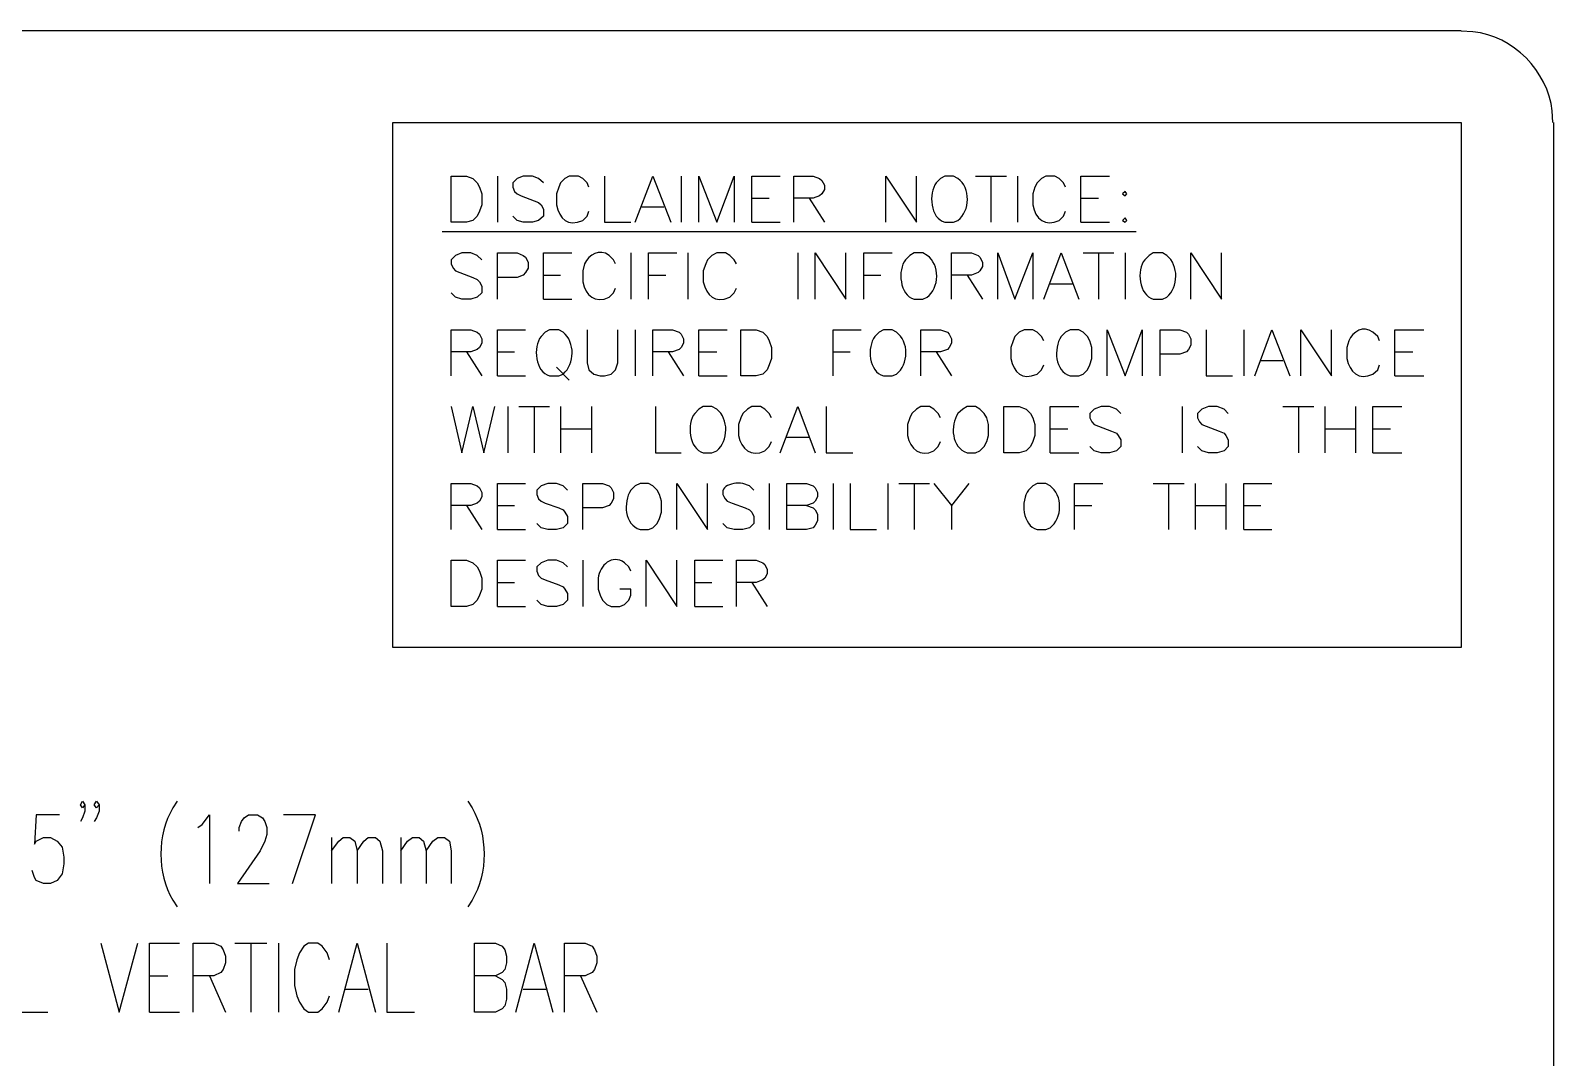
# Model space of a CAD drawing. Header units: millimetres. Extents: x 14 to 201, y 16 to 268.
# Drawn here: x 148.9 to 201.3, y 232.3 to 267.7 of the extents above; entities that cross this region are included whole.
import ezdxf

# ---------------------------------------------------------------- set-up
doc = ezdxf.new("R2010")
doc.units = ezdxf.units.MM
doc.layers.get('0').update_dxf_attribs({"linetype": 'CONTINUOUS'})

msp = doc.modelspace()

# ---------------------------------------------------------------- linework, layer by layer
at = {"color": 0}
for p, q in [((17.0174, 267.716), (198.121, 267.716)), ((198.521, 267.674), (198.121, 267.695)), ((201.273, 264.541), (201.253, 264.943)), ((161.332, 264.541), (198.121, 264.541)), ((161.332, 246.465), (161.332, 264.541)), ((198.121, 264.541), (198.121, 246.465)), ((201.296, 264.541), (201.296, 55.4136)), ((163.343, 261.112), (163.343, 262.699)), ((163.343, 262.699), (163.872, 262.699)), ((163.872, 262.699), (164.084, 262.616)), ((164.084, 262.616), (164.232, 262.467)), ((164.232, 262.467), (164.317, 262.319)), ((164.317, 262.319), (164.401, 262.086)), ((164.931, 262.699), (164.931, 261.112)), ((165.608, 262.616), (165.46, 262.467)), ((165.46, 262.467), (165.46, 262.319)), ((165.46, 262.319), (165.523, 262.17)), ((165.819, 262.699), (165.608, 262.616)), ((166.138, 262.699), (165.819, 262.699)), ((166.348, 262.616), (166.138, 262.699)), ((166.518, 262.467), (166.348, 262.616)), ((167.047, 262.319), (166.963, 262.086)), ((167.11, 262.467), (167.047, 262.319)), ((167.259, 262.616), (167.11, 262.467)), ((167.407, 262.699), (167.259, 262.616)), ((167.725, 262.699), (167.407, 262.699)), ((167.872, 262.616), (167.725, 262.699)), ((168.021, 262.467), (167.872, 262.616)), ((168.085, 262.319), (168.021, 262.467)), ((168.614, 262.699), (168.614, 261.112)), ((169.672, 261.112), (170.285, 262.699)), ((170.285, 262.699), (170.9, 261.112)), ((171.26, 262.699), (171.26, 261.112)), ((171.873, 261.112), (171.873, 262.699)), ((171.873, 262.699), (172.488, 261.112)), ((172.488, 261.112), (173.08, 262.699)), ((173.08, 262.699), (173.08, 261.112)), ((173.693, 261.112), (173.693, 262.699)), ((173.693, 262.699), (174.668, 262.699)), ((175.133, 261.112), (175.133, 262.699)), ((175.133, 262.699), (175.81, 262.699)), ((175.81, 262.699), (176.022, 262.616)), ((176.022, 262.616), (176.106, 262.551)), ((176.106, 262.551), (176.192, 262.383)), ((176.192, 262.234), (176.106, 262.086)), ((176.192, 262.383), (176.192, 262.234)), ((178.308, 261.112), (178.308, 262.699)), ((178.308, 262.699), (179.367, 261.112)), ((179.367, 261.112), (179.367, 262.699)), ((180.192, 262.616), (180.043, 262.467)), ((180.34, 262.699), (180.192, 262.616)), ((180.636, 262.699), (180.34, 262.699)), ((180.785, 262.616), (180.636, 262.699)), ((181.398, 262.699), (182.456, 262.699)), ((181.927, 262.699), (181.927, 261.112)), ((182.838, 262.699), (182.838, 261.112)), ((183.431, 262.319), (183.367, 262.086)), ((183.515, 262.467), (183.431, 262.319)), ((183.664, 262.616), (183.515, 262.467)), ((183.811, 262.699), (183.664, 262.616)), ((184.129, 262.699), (183.811, 262.699)), ((184.277, 262.616), (184.129, 262.699)), ((184.426, 262.467), (184.277, 262.616)), ((184.489, 262.319), (184.426, 262.467)), ((185.018, 261.112), (185.018, 262.699)), ((185.018, 262.699), (186.013, 262.699)), ((164.401, 261.705), (164.317, 261.492)), ((164.401, 262.086), (164.401, 261.705)), ((165.523, 262.17), (165.608, 262.086)), ((165.608, 262.086), (165.756, 262.021)), ((165.756, 262.021), (166.201, 261.854)), ((166.201, 261.854), (166.348, 261.79)), ((166.348, 261.79), (166.434, 261.705)), ((166.434, 261.705), (166.518, 261.557)), ((166.963, 262.086), (166.963, 261.705)), ((173.693, 261.938), (174.286, 261.938)), ((175.81, 261.938), (175.133, 261.938)), ((175.663, 261.938), (176.192, 261.112)), ((176.022, 262.021), (175.81, 261.938)), ((176.106, 262.086), (176.022, 262.021)), ((183.367, 262.086), (183.367, 261.705)), ((185.018, 261.938), (185.631, 261.938)), ((186.542, 262.17), (186.457, 262.086)), ((186.457, 262.086), (186.542, 262.021)), ((186.606, 262.086), (186.542, 262.17)), ((186.542, 262.021), (186.606, 262.086)), ((164.084, 261.176), (163.872, 261.112)), ((164.232, 261.324), (164.084, 261.176)), ((164.317, 261.492), (164.232, 261.324)), ((165.608, 261.176), (165.46, 261.324)), ((165.819, 261.112), (165.608, 261.176)), ((166.348, 261.176), (166.138, 261.112)), ((166.518, 261.324), (166.348, 261.176)), ((166.518, 261.557), (166.518, 261.324)), ((167.872, 261.176), (168.021, 261.324)), ((168.021, 261.324), (168.085, 261.492)), ((169.905, 261.641), (170.667, 261.641)), ((180.636, 261.112), (180.785, 261.176)), ((184.277, 261.176), (184.426, 261.324)), ((184.426, 261.324), (184.489, 261.492)), ((186.542, 261.261), (186.457, 261.176)), ((186.457, 261.176), (186.542, 261.112)), ((186.606, 261.176), (186.542, 261.261)), ((186.542, 261.112), (186.606, 261.176)), ((163.026, 260.795), (186.922, 260.795)), ((163.872, 261.112), (163.343, 261.112)), ((166.138, 261.112), (165.819, 261.112)), ((168.614, 261.112), (169.523, 261.112)), ((173.693, 261.112), (174.668, 261.112)), ((180.34, 261.112), (180.636, 261.112)), ((185.018, 261.112), (186.013, 261.112)), ((163.492, 259.97), (163.343, 259.821)), ((163.343, 259.821), (163.343, 259.673)), ((163.343, 259.673), (163.406, 259.524)), ((163.703, 260.054), (163.492, 259.97)), ((164.021, 260.054), (163.703, 260.054)), ((164.232, 259.97), (164.021, 260.054)), ((164.401, 259.821), (164.232, 259.97)), ((164.931, 258.466), (164.931, 260.054)), ((164.931, 260.054), (165.608, 260.054)), ((165.608, 260.054), (165.819, 259.97)), ((165.819, 259.97), (165.905, 259.905)), ((165.905, 259.905), (165.989, 259.737)), ((165.989, 259.737), (165.989, 259.524)), ((166.518, 258.466), (166.518, 260.054)), ((166.518, 260.054), (167.492, 260.054)), ((167.936, 259.673), (167.872, 259.441)), ((168.931, 259.821), (168.783, 259.97)), ((168.994, 259.673), (168.931, 259.821)), ((169.523, 260.054), (169.523, 258.466)), ((170.138, 258.466), (170.138, 260.054)), ((170.138, 260.054), (171.111, 260.054)), ((171.493, 260.054), (171.493, 258.466)), ((172.106, 259.673), (172.022, 259.441)), ((172.169, 259.821), (172.106, 259.673)), ((172.318, 259.97), (172.169, 259.821)), ((172.488, 260.054), (172.318, 259.97)), ((172.784, 260.054), (172.488, 260.054)), ((172.931, 259.97), (172.784, 260.054)), ((173.08, 259.821), (172.931, 259.97)), ((173.164, 259.673), (173.08, 259.821)), ((175.281, 260.054), (175.281, 258.466)), ((175.873, 258.466), (175.873, 260.054)), ((175.873, 260.054), (176.932, 258.466)), ((176.932, 258.466), (176.932, 260.054)), ((177.546, 258.466), (177.546, 260.054)), ((177.546, 260.054), (178.519, 260.054)), ((179.134, 259.97), (178.985, 259.821)), ((179.281, 260.054), (179.134, 259.97)), ((179.578, 260.054), (179.281, 260.054)), ((179.727, 259.97), (179.578, 260.054)), ((180.572, 258.466), (180.572, 260.054)), ((180.572, 260.054), (181.251, 260.054)), ((181.251, 260.054), (181.483, 259.97)), ((181.483, 259.97), (181.547, 259.905)), ((181.547, 259.905), (181.631, 259.737)), ((181.631, 259.588), (181.547, 259.441)), ((181.631, 259.737), (181.631, 259.588)), ((182.16, 258.466), (182.16, 260.054)), ((182.16, 260.054), (182.753, 258.466)), ((182.753, 258.466), (183.367, 260.054)), ((183.367, 260.054), (183.367, 258.466)), ((183.747, 258.466), (184.34, 260.054)), ((184.34, 260.054), (184.955, 258.466)), ((185.102, 260.054), (186.16, 260.054)), ((185.631, 260.054), (185.631, 258.466)), ((186.542, 260.054), (186.542, 258.466)), ((187.368, 259.97), (187.219, 259.821)), ((187.515, 260.054), (187.368, 259.97)), ((187.833, 260.054), (187.515, 260.054)), ((187.981, 259.97), (187.833, 260.054)), ((188.806, 258.466), (188.806, 260.054)), ((188.806, 260.054), (189.865, 258.466)), ((189.865, 258.466), (189.865, 260.054)), ((163.406, 259.524), (163.492, 259.441)), ((163.492, 259.441), (163.639, 259.376)), ((163.639, 259.376), (164.084, 259.208)), ((164.084, 259.208), (164.232, 259.144)), ((164.232, 259.144), (164.317, 259.059)), ((164.317, 259.059), (164.401, 258.911)), ((165.608, 259.208), (164.931, 259.208)), ((165.819, 259.292), (165.608, 259.208)), ((165.905, 259.376), (165.819, 259.292)), ((165.989, 259.524), (165.905, 259.376)), ((166.518, 259.292), (167.11, 259.292)), ((167.872, 259.441), (167.872, 259.059)), ((170.138, 259.292), (170.731, 259.292)), ((172.022, 259.441), (172.022, 259.059)), ((177.546, 259.292), (178.139, 259.292)), ((181.251, 259.292), (180.572, 259.292)), ((181.102, 259.292), (181.631, 258.466)), ((181.483, 259.376), (181.251, 259.292)), ((181.547, 259.441), (181.483, 259.376)), ((163.492, 258.53), (163.343, 258.679)), ((164.401, 258.679), (164.232, 258.53)), ((164.401, 258.911), (164.401, 258.679)), ((168.783, 258.53), (168.931, 258.679)), ((168.931, 258.679), (168.994, 258.846)), ((172.931, 258.53), (173.08, 258.679)), ((173.08, 258.679), (173.164, 258.846)), ((183.96, 258.995), (184.722, 258.995)), ((163.703, 258.466), (163.492, 258.53)), ((164.021, 258.466), (163.703, 258.466)), ((164.232, 258.53), (164.021, 258.466)), ((166.518, 258.466), (167.492, 258.466)), ((179.281, 258.466), (179.578, 258.466)), ((179.578, 258.466), (179.727, 258.53)), ((187.515, 258.466), (187.833, 258.466)), ((187.833, 258.466), (187.981, 258.53)), ((163.343, 255.82), (163.343, 257.408)), ((163.343, 257.408), (164.021, 257.408)), ((164.021, 257.408), (164.232, 257.324)), ((164.232, 257.324), (164.317, 257.259)), ((164.317, 257.259), (164.401, 257.091)), ((164.401, 257.091), (164.401, 256.942)), ((164.931, 255.82), (164.931, 257.408)), ((164.931, 257.408), (165.905, 257.408)), ((166.581, 257.324), (166.434, 257.175)), ((166.73, 257.408), (166.581, 257.324)), ((167.047, 257.408), (166.73, 257.408)), ((167.196, 257.324), (167.047, 257.408)), ((168.021, 257.408), (168.021, 256.266)), ((169.08, 256.266), (169.08, 257.408)), ((169.672, 257.408), (169.672, 255.82)), ((170.285, 255.82), (170.285, 257.408)), ((170.285, 257.408), (170.964, 257.408)), ((170.964, 257.408), (171.196, 257.324)), ((171.196, 257.324), (171.26, 257.259)), ((171.26, 257.259), (171.344, 257.091)), ((171.344, 257.091), (171.344, 256.942)), ((171.873, 255.82), (171.873, 257.408)), ((171.873, 257.408), (172.847, 257.408)), ((173.313, 255.82), (173.313, 257.408)), ((173.313, 257.408), (173.842, 257.408)), ((173.842, 257.408), (174.075, 257.324)), ((174.075, 257.324), (174.222, 257.175)), ((174.222, 257.175), (174.286, 257.028)), ((174.286, 257.028), (174.371, 256.795)), ((176.488, 255.82), (176.488, 257.408)), ((176.488, 257.408), (177.461, 257.408)), ((178.076, 257.324), (177.927, 257.175)), ((178.223, 257.408), (178.076, 257.324)), ((178.519, 257.408), (178.223, 257.408)), ((178.668, 257.324), (178.519, 257.408)), ((179.514, 255.82), (179.514, 257.408)), ((179.514, 257.408), (180.192, 257.408)), ((180.192, 257.408), (180.425, 257.324)), ((180.425, 257.324), (180.489, 257.259)), ((180.489, 257.259), (180.572, 257.091)), ((180.572, 257.091), (180.572, 256.942)), ((182.689, 257.028), (182.605, 256.795)), ((182.753, 257.175), (182.689, 257.028)), ((182.902, 257.324), (182.753, 257.175)), ((183.071, 257.408), (182.902, 257.324)), ((183.367, 257.408), (183.071, 257.408)), ((183.515, 257.324), (183.367, 257.408)), ((183.664, 257.175), (183.515, 257.324)), ((183.747, 257.028), (183.664, 257.175)), ((184.489, 257.324), (184.34, 257.175)), ((184.658, 257.408), (184.489, 257.324)), ((184.955, 257.408), (184.658, 257.408)), ((185.102, 257.324), (184.955, 257.408)), ((185.251, 257.175), (185.102, 257.324)), ((185.335, 257.028), (185.251, 257.175)), ((185.398, 256.795), (185.335, 257.028)), ((185.928, 255.82), (185.928, 257.408)), ((185.928, 257.408), (186.542, 255.82)), ((186.542, 255.82), (187.135, 257.408)), ((187.135, 257.408), (187.135, 255.82)), ((187.748, 255.82), (187.748, 257.408)), ((187.748, 257.408), (188.426, 257.408)), ((188.426, 257.408), (188.659, 257.324)), ((188.659, 257.324), (188.722, 257.259)), ((188.722, 257.259), (188.806, 257.091)), ((188.806, 257.091), (188.806, 256.879)), ((189.335, 257.408), (189.335, 255.82)), ((190.627, 257.408), (190.627, 255.82)), ((191.008, 255.82), (191.601, 257.408)), ((191.601, 257.408), (192.214, 255.82)), ((192.596, 255.82), (192.596, 257.408)), ((192.596, 257.408), (193.654, 255.82)), ((193.654, 255.82), (193.654, 257.408)), ((194.247, 257.026), (194.183, 256.795)), ((195.242, 257.175), (195.072, 257.324)), ((195.305, 257.026), (195.242, 257.175)), ((195.834, 255.82), (195.834, 257.408)), ((195.834, 257.408), (196.829, 257.408)), ((164.021, 256.646), (163.343, 256.646)), ((163.872, 256.646), (164.401, 255.82)), ((164.232, 256.73), (164.021, 256.646)), ((164.317, 256.795), (164.232, 256.73)), ((164.401, 256.942), (164.317, 256.795)), ((164.931, 256.646), (165.523, 256.646)), ((170.964, 256.646), (170.285, 256.646)), ((170.815, 256.646), (171.344, 255.82)), ((171.196, 256.73), (170.964, 256.646)), ((171.26, 256.795), (171.196, 256.73)), ((171.344, 256.942), (171.26, 256.795)), ((171.873, 256.646), (172.488, 256.646)), ((174.371, 256.795), (174.371, 256.413)), ((176.488, 256.646), (177.081, 256.646)), ((180.192, 256.646), (179.514, 256.646)), ((180.043, 256.646), (180.572, 255.82)), ((180.425, 256.73), (180.192, 256.646)), ((180.489, 256.795), (180.425, 256.73)), ((180.572, 256.942), (180.489, 256.795)), ((182.605, 256.795), (182.605, 256.413)), ((185.398, 256.413), (185.398, 256.795)), ((188.426, 256.562), (187.748, 256.562)), ((188.659, 256.646), (188.426, 256.562)), ((188.722, 256.73), (188.659, 256.646)), ((188.806, 256.879), (188.722, 256.73)), ((194.183, 256.795), (194.183, 256.413)), ((195.834, 256.646), (196.447, 256.646)), ((166.963, 256.117), (167.407, 255.671)), ((168.021, 256.266), (168.085, 256.033)), ((168.085, 256.033), (168.254, 255.884)), ((168.847, 255.884), (168.994, 256.033)), ((168.994, 256.033), (169.08, 256.266)), ((174.222, 256.033), (174.075, 255.884)), ((174.286, 256.201), (174.222, 256.033)), ((174.371, 256.413), (174.286, 256.201)), ((183.515, 255.884), (183.664, 256.033)), ((183.664, 256.033), (183.747, 256.201)), ((185.102, 255.884), (185.251, 256.033)), ((185.251, 256.033), (185.335, 256.201)), ((185.335, 256.201), (185.398, 256.413)), ((191.219, 256.349), (191.981, 256.349)), ((195.072, 255.884), (195.242, 256.033)), ((195.242, 256.033), (195.305, 256.201)), ((164.931, 255.82), (165.905, 255.82)), ((166.73, 255.82), (167.047, 255.82)), ((167.047, 255.82), (167.196, 255.884)), ((168.254, 255.884), (168.465, 255.82)), ((168.465, 255.82), (168.614, 255.82)), ((168.614, 255.82), (168.847, 255.884)), ((171.873, 255.82), (172.847, 255.82)), ((173.842, 255.82), (173.313, 255.82)), ((174.075, 255.884), (173.842, 255.82)), ((178.223, 255.82), (178.519, 255.82)), ((178.519, 255.82), (178.668, 255.884)), ((184.658, 255.82), (184.955, 255.82)), ((184.955, 255.82), (185.102, 255.884)), ((189.335, 255.82), (190.246, 255.82)), ((195.834, 255.82), (196.829, 255.82)), ((163.343, 254.762), (163.703, 253.174)), ((163.703, 253.174), (164.084, 254.762)), ((164.084, 254.762), (164.465, 253.174)), ((164.465, 253.174), (164.846, 254.762)), ((165.29, 254.762), (165.29, 253.174)), ((165.672, 254.762), (166.73, 254.762)), ((166.201, 254.762), (166.201, 253.174)), ((167.11, 254.762), (167.11, 253.174)), ((168.169, 254.762), (168.169, 253.174)), ((170.371, 254.762), (170.371, 253.174)), ((171.873, 254.678), (171.726, 254.529)), ((172.022, 254.762), (171.873, 254.678)), ((172.318, 254.762), (172.022, 254.762)), ((172.488, 254.678), (172.318, 254.762)), ((173.313, 254.38), (173.228, 254.149)), ((173.377, 254.529), (173.313, 254.38)), ((173.546, 254.678), (173.377, 254.529)), ((173.693, 254.762), (173.546, 254.678)), ((173.99, 254.762), (173.693, 254.762)), ((174.139, 254.678), (173.99, 254.762)), ((174.286, 254.529), (174.139, 254.678)), ((174.371, 254.38), (174.286, 254.529)), ((174.668, 253.174), (175.281, 254.762)), ((175.281, 254.762), (175.873, 253.174)), ((176.255, 254.762), (176.255, 253.174)), ((179.134, 254.38), (179.048, 254.149)), ((179.197, 254.529), (179.134, 254.38)), ((179.367, 254.678), (179.197, 254.529)), ((179.514, 254.762), (179.367, 254.678)), ((179.81, 254.762), (179.514, 254.762)), ((179.959, 254.678), (179.81, 254.762)), ((180.107, 254.529), (179.959, 254.678)), ((180.192, 254.38), (180.107, 254.529)), ((180.954, 254.678), (180.785, 254.529)), ((181.102, 254.762), (180.954, 254.678)), ((181.398, 254.762), (181.102, 254.762)), ((181.547, 254.678), (181.398, 254.762)), ((181.694, 254.529), (181.547, 254.678)), ((181.78, 254.38), (181.694, 254.529)), ((181.843, 254.149), (181.78, 254.38)), ((182.372, 253.174), (182.372, 254.762)), ((182.372, 254.762), (182.902, 254.762)), ((182.902, 254.762), (183.134, 254.678)), ((183.134, 254.678), (183.282, 254.529)), ((183.282, 254.529), (183.367, 254.38)), ((183.367, 254.38), (183.431, 254.149)), ((183.96, 253.174), (183.96, 254.762)), ((183.96, 254.762), (184.955, 254.762)), ((185.484, 254.678), (185.335, 254.529)), ((185.335, 254.529), (185.335, 254.38)), ((185.335, 254.38), (185.398, 254.233)), ((185.717, 254.762), (185.484, 254.678)), ((186.013, 254.762), (185.717, 254.762)), ((186.246, 254.678), (186.013, 254.762)), ((186.393, 254.529), (186.246, 254.678)), ((188.51, 254.762), (188.51, 253.174)), ((189.188, 254.678), (189.039, 254.529)), ((189.039, 254.529), (189.039, 254.38)), ((189.039, 254.38), (189.103, 254.233)), ((189.421, 254.762), (189.188, 254.678)), ((189.717, 254.762), (189.421, 254.762)), ((189.95, 254.678), (189.717, 254.762)), ((190.097, 254.529), (189.95, 254.678)), ((191.981, 254.762), (193.04, 254.762)), ((192.51, 254.762), (192.51, 253.174)), ((193.421, 254.762), (193.421, 253.174)), ((194.48, 254.762), (194.48, 253.174)), ((195.072, 253.174), (195.072, 254.762)), ((195.072, 254.762), (196.067, 254.762)), ((167.11, 254), (168.169, 254)), ((173.228, 254.149), (173.228, 253.767)), ((179.048, 254.149), (179.048, 253.767)), ((181.843, 253.767), (181.843, 254.149)), ((183.431, 254.149), (183.431, 253.767)), ((183.96, 254), (184.573, 254)), ((185.398, 254.233), (185.484, 254.149)), ((185.484, 254.149), (185.631, 254.084)), ((185.631, 254.084), (186.077, 253.916)), ((186.077, 253.916), (186.246, 253.851)), ((186.246, 253.851), (186.309, 253.767)), ((189.103, 254.233), (189.188, 254.149)), ((189.188, 254.149), (189.335, 254.084)), ((189.335, 254.084), (189.781, 253.916)), ((189.781, 253.916), (189.95, 253.851)), ((189.95, 253.851), (190.014, 253.767)), ((193.421, 254), (194.48, 254)), ((195.072, 254), (195.685, 254)), ((174.139, 253.238), (174.286, 253.387)), ((174.286, 253.387), (174.371, 253.555)), ((174.901, 253.704), (175.663, 253.704)), ((179.959, 253.238), (180.107, 253.387)), ((180.107, 253.387), (180.192, 253.555)), ((181.547, 253.238), (181.694, 253.387)), ((181.694, 253.387), (181.78, 253.555)), ((181.78, 253.555), (181.843, 253.767)), ((183.282, 253.387), (183.134, 253.238)), ((183.367, 253.555), (183.282, 253.387)), ((183.431, 253.767), (183.367, 253.555)), ((185.484, 253.238), (185.335, 253.387)), ((186.393, 253.387), (186.246, 253.238)), ((186.309, 253.767), (186.393, 253.62)), ((186.393, 253.62), (186.393, 253.387)), ((189.188, 253.238), (189.039, 253.387)), ((190.097, 253.387), (189.95, 253.238)), ((190.014, 253.767), (190.097, 253.62)), ((190.097, 253.62), (190.097, 253.387)), ((170.371, 253.174), (171.26, 253.174)), ((172.022, 253.174), (172.318, 253.174)), ((172.318, 253.174), (172.488, 253.238)), ((176.255, 253.174), (177.165, 253.174)), ((181.102, 253.174), (181.398, 253.174)), ((181.398, 253.174), (181.547, 253.238)), ((182.902, 253.174), (182.372, 253.174)), ((183.134, 253.238), (182.902, 253.174)), ((183.96, 253.174), (184.955, 253.174)), ((185.717, 253.174), (185.484, 253.238)), ((186.013, 253.174), (185.717, 253.174)), ((186.246, 253.238), (186.013, 253.174)), ((189.421, 253.174), (189.188, 253.238)), ((189.717, 253.174), (189.421, 253.174)), ((189.95, 253.238), (189.717, 253.174)), ((195.072, 253.174), (196.067, 253.174)), ((163.343, 250.529), (163.343, 252.116)), ((163.343, 252.116), (164.021, 252.116)), ((164.021, 252.116), (164.232, 252.032)), ((164.232, 252.032), (164.317, 251.967)), ((164.317, 251.967), (164.401, 251.799)), ((164.401, 251.799), (164.401, 251.651)), ((164.931, 250.529), (164.931, 252.116)), ((164.931, 252.116), (165.905, 252.116)), ((166.434, 252.032), (166.285, 251.883)), ((166.285, 251.883), (166.285, 251.734)), ((166.285, 251.734), (166.348, 251.587)), ((166.667, 252.116), (166.434, 252.032)), ((166.963, 252.116), (166.667, 252.116)), ((167.196, 252.032), (166.963, 252.116)), ((167.343, 251.883), (167.196, 252.032)), ((167.872, 250.529), (167.872, 252.116)), ((167.872, 252.116), (168.551, 252.116)), ((168.551, 252.116), (168.783, 252.032)), ((168.783, 252.032), (168.847, 251.967)), ((168.847, 251.967), (168.931, 251.799)), ((168.931, 251.799), (168.931, 251.587)), ((169.672, 252.032), (169.523, 251.883)), ((169.842, 252.116), (169.672, 252.032)), ((170.138, 252.116), (169.842, 252.116)), ((170.285, 252.032), (170.138, 252.116)), ((170.434, 251.883), (170.285, 252.032)), ((170.518, 251.734), (170.434, 251.883)), ((170.582, 251.503), (170.518, 251.734)), ((171.111, 250.529), (171.111, 252.116)), ((171.111, 252.116), (172.169, 250.529)), ((172.169, 250.529), (172.169, 252.116)), ((173.609, 252.032), (173.377, 252.116)), ((173.757, 251.883), (173.609, 252.032)), ((174.286, 252.116), (174.286, 250.529)), ((174.901, 250.529), (174.901, 252.116)), ((174.901, 252.116), (175.577, 252.116)), ((175.577, 252.116), (175.81, 252.032)), ((175.81, 252.032), (175.873, 251.967)), ((175.873, 251.967), (175.959, 251.799)), ((175.959, 251.799), (175.959, 251.651)), ((176.488, 252.116), (176.488, 250.529)), ((177.081, 252.116), (177.081, 250.529)), ((178.372, 252.116), (178.372, 250.529)), ((178.752, 252.116), (179.81, 252.116)), ((179.281, 252.116), (179.281, 250.529)), ((179.959, 252.116), (180.572, 251.354)), ((181.165, 252.116), (180.572, 251.354)), ((183.367, 252.032), (183.218, 251.883)), ((183.515, 252.116), (183.367, 252.032)), ((183.811, 252.116), (183.515, 252.116)), ((183.96, 252.032), (183.811, 252.116)), ((184.806, 250.529), (184.806, 252.116)), ((184.806, 252.116), (185.78, 252.116)), ((187.515, 252.116), (188.573, 252.116)), ((188.044, 252.116), (188.044, 250.529)), ((188.955, 252.116), (188.955, 250.529)), ((190.014, 252.116), (190.014, 250.529)), ((190.627, 250.529), (190.627, 252.116)), ((190.627, 252.116), (191.601, 252.116)), ((164.021, 251.354), (163.343, 251.354)), ((163.872, 251.354), (164.401, 250.529)), ((164.232, 251.438), (164.021, 251.354)), ((164.317, 251.503), (164.232, 251.438)), ((164.401, 251.651), (164.317, 251.503)), ((164.931, 251.354), (165.523, 251.354)), ((166.348, 251.587), (166.434, 251.503)), ((166.434, 251.503), (166.581, 251.438)), ((166.581, 251.438), (167.047, 251.27)), ((167.047, 251.27), (167.196, 251.205)), ((167.196, 251.205), (167.259, 251.121)), ((168.551, 251.27), (167.872, 251.27)), ((168.783, 251.354), (168.551, 251.27)), ((168.847, 251.438), (168.783, 251.354)), ((168.931, 251.587), (168.847, 251.438)), ((170.582, 251.121), (170.582, 251.503)), ((172.847, 251.503), (173.017, 251.438)), ((173.017, 251.438), (173.46, 251.27)), ((173.46, 251.27), (173.609, 251.205)), ((173.609, 251.205), (173.693, 251.121)), ((175.577, 251.354), (174.901, 251.354)), ((175.81, 251.438), (175.577, 251.354)), ((175.577, 251.354), (175.81, 251.27)), ((175.873, 251.503), (175.81, 251.438)), ((175.81, 251.27), (175.873, 251.205)), ((175.959, 251.651), (175.873, 251.503)), ((175.873, 251.205), (175.959, 251.058)), ((180.572, 251.354), (180.572, 250.529)), ((184.806, 251.354), (185.398, 251.354)), ((188.955, 251.354), (190.014, 251.354)), ((190.627, 251.354), (191.219, 251.354)), ((166.434, 250.592), (166.285, 250.741)), ((167.343, 250.741), (167.196, 250.592)), ((167.259, 251.121), (167.343, 250.974)), ((167.343, 250.974), (167.343, 250.741)), ((170.285, 250.592), (170.434, 250.741)), ((170.434, 250.741), (170.518, 250.909)), ((170.518, 250.909), (170.582, 251.121)), ((172.847, 250.592), (172.698, 250.741)), ((173.757, 250.741), (173.609, 250.592)), ((173.693, 251.121), (173.757, 250.974)), ((173.757, 250.974), (173.757, 250.741)), ((175.873, 250.676), (175.81, 250.592)), ((175.959, 250.825), (175.873, 250.676)), ((175.959, 251.058), (175.959, 250.825)), ((164.931, 250.529), (165.905, 250.529)), ((166.667, 250.529), (166.434, 250.592)), ((166.963, 250.529), (166.667, 250.529)), ((167.196, 250.592), (166.963, 250.529)), ((169.842, 250.529), (170.138, 250.529)), ((170.138, 250.529), (170.285, 250.592)), ((173.08, 250.529), (172.847, 250.592)), ((173.377, 250.529), (173.08, 250.529)), ((173.609, 250.592), (173.377, 250.529)), ((175.577, 250.529), (174.901, 250.529)), ((175.81, 250.592), (175.577, 250.529)), ((177.081, 250.529), (177.99, 250.529)), ((183.515, 250.529), (183.811, 250.529)), ((183.811, 250.529), (183.96, 250.592)), ((190.627, 250.529), (191.601, 250.529)), ((163.343, 247.883), (163.343, 249.47)), ((163.343, 249.47), (163.872, 249.47)), ((163.872, 249.47), (164.084, 249.386)), ((164.084, 249.386), (164.232, 249.238)), ((164.232, 249.238), (164.317, 249.089)), ((164.931, 247.883), (164.931, 249.47)), ((164.931, 249.47), (165.905, 249.47)), ((166.434, 249.386), (166.285, 249.238)), ((166.285, 249.238), (166.285, 249.089)), ((166.667, 249.47), (166.434, 249.386)), ((166.963, 249.47), (166.667, 249.47)), ((167.196, 249.386), (166.963, 249.47)), ((167.343, 249.238), (167.196, 249.386)), ((167.872, 249.47), (167.872, 247.883)), ((169.46, 249.238), (169.313, 249.386)), ((169.523, 249.089), (169.46, 249.238)), ((170.053, 247.883), (170.053, 249.47)), ((170.053, 249.47), (171.111, 247.883)), ((171.111, 247.883), (171.111, 249.47)), ((171.726, 247.883), (171.726, 249.47)), ((171.726, 249.47), (172.698, 249.47)), ((173.164, 247.883), (173.164, 249.47)), ((173.164, 249.47), (173.842, 249.47)), ((173.842, 249.47), (174.075, 249.386)), ((174.075, 249.386), (174.139, 249.321)), ((174.139, 249.321), (174.222, 249.154)), ((174.222, 249.154), (174.222, 249.005)), ((164.317, 249.089), (164.401, 248.857)), ((164.401, 248.857), (164.401, 248.476)), ((164.931, 248.708), (165.523, 248.708)), ((166.285, 249.089), (166.348, 248.941)), ((166.348, 248.941), (166.434, 248.857)), ((166.434, 248.857), (166.581, 248.792)), ((166.581, 248.792), (167.047, 248.624)), ((167.047, 248.624), (167.196, 248.559)), ((168.402, 248.857), (168.402, 248.476)), ((171.726, 248.708), (172.318, 248.708)), ((173.842, 248.708), (173.164, 248.708)), ((173.693, 248.708), (174.222, 247.883)), ((174.075, 248.792), (173.842, 248.708)), ((174.139, 248.857), (174.075, 248.792)), ((174.222, 249.005), (174.139, 248.857)), ((164.232, 248.095), (164.084, 247.946)), ((164.317, 248.263), (164.232, 248.095)), ((164.401, 248.476), (164.317, 248.263)), ((166.434, 247.946), (166.285, 248.095)), ((167.196, 248.559), (167.259, 248.476)), ((167.343, 248.095), (167.196, 247.946)), ((167.259, 248.476), (167.343, 248.328)), ((167.343, 248.328), (167.343, 248.095)), ((168.402, 248.476), (168.465, 248.263)), ((168.465, 248.263), (168.551, 248.095)), ((168.551, 248.095), (168.698, 247.946)), ((169.523, 248.476), (169.143, 248.476)), ((169.313, 247.946), (169.46, 248.095)), ((169.46, 248.095), (169.523, 248.263)), ((169.523, 248.263), (169.523, 248.476)), ((163.872, 247.883), (163.343, 247.883)), ((164.084, 247.946), (163.872, 247.883)), ((164.931, 247.883), (165.905, 247.883)), ((166.667, 247.883), (166.434, 247.946)), ((166.963, 247.883), (166.667, 247.883)), ((167.196, 247.946), (166.963, 247.883)), ((168.698, 247.946), (168.847, 247.883)), ((168.847, 247.883), (169.143, 247.883)), ((169.143, 247.883), (169.313, 247.946)), ((171.726, 247.883), (172.698, 247.883)), ((198.121, 246.465), (161.332, 246.465)), ((149.056, 240.707), (148.992, 239.692)), ((149.86, 240.707), (149.056, 240.707)), ((150.58, 241.046), (150.643, 241.173)), ((150.643, 240.94), (150.58, 241.046)), ((150.643, 241.173), (150.729, 241.046)), ((150.729, 241.046), (150.643, 240.94)), ((150.729, 240.834), (150.643, 240.602)), ((150.729, 241.046), (150.729, 240.834)), ((151.045, 241.046), (151.129, 241.173)), ((151.129, 240.94), (151.045, 241.046)), ((151.129, 241.173), (151.215, 241.046)), ((151.215, 241.046), (151.129, 240.94)), ((151.215, 240.834), (151.129, 240.602)), ((151.215, 241.046), (151.215, 240.834)), ((153.904, 241.173), (153.755, 240.94)), ((154.77, 240.368), (155.025, 240.707)), ((155.025, 240.707), (155.025, 238.337)), ((156.21, 240.602), (156.358, 240.707)), ((156.358, 240.707), (156.676, 240.707)), ((156.676, 240.707), (156.846, 240.602)), ((158.666, 240.707), (157.565, 240.707)), ((157.882, 238.337), (158.666, 240.707)), ((163.915, 241.173), (164.062, 240.94)), ((150.643, 240.602), (150.58, 240.474)), ((151.129, 240.602), (151.045, 240.474)), ((154.623, 240.262), (154.77, 240.368)), ((156.041, 240.262), (156.125, 240.474)), ((156.041, 240.135), (156.041, 240.262)), ((156.125, 240.474), (156.21, 240.602)), ((156.846, 240.602), (156.93, 240.474)), ((156.93, 240.474), (156.993, 240.262)), ((156.993, 240.262), (156.993, 240.029)), ((148.992, 239.692), (149.056, 239.796)), ((149.056, 239.796), (149.309, 239.925)), ((149.309, 239.925), (149.542, 239.925)), ((149.542, 239.925), (149.775, 239.796)), ((149.775, 239.796), (149.944, 239.586)), ((156.93, 239.796), (156.76, 239.459)), ((156.993, 240.029), (156.93, 239.796)), ((159.216, 239.925), (159.216, 238.337)), ((159.216, 239.459), (159.469, 239.796)), ((159.469, 239.796), (159.618, 239.925)), ((159.618, 239.925), (159.851, 239.925)), ((159.851, 239.925), (160.021, 239.796)), ((160.021, 239.796), (160.105, 239.459)), ((160.105, 239.459), (160.338, 239.796)), ((160.338, 239.796), (160.486, 239.925)), ((160.486, 239.925), (160.74, 239.925)), ((160.74, 239.925), (160.887, 239.796)), ((160.887, 239.796), (160.973, 239.459)), ((161.608, 239.925), (161.608, 238.337)), ((161.608, 239.459), (161.841, 239.796)), ((161.841, 239.796), (162.009, 239.925)), ((162.009, 239.925), (162.242, 239.925)), ((162.242, 239.925), (162.391, 239.796)), ((162.391, 239.796), (162.475, 239.459)), ((162.475, 239.459), (162.708, 239.796)), ((162.708, 239.796), (162.877, 239.925)), ((162.877, 239.925), (163.11, 239.925)), ((163.11, 239.925), (163.28, 239.796)), ((163.28, 239.796), (163.343, 239.459)), ((149.944, 239.586), (150.008, 239.247)), ((150.008, 239.247), (150.008, 239.014)), ((156.76, 239.459), (155.978, 238.337)), ((160.105, 239.459), (160.105, 238.337)), ((160.973, 239.459), (160.973, 238.337)), ((162.475, 239.459), (162.475, 238.337)), ((163.343, 239.459), (163.343, 238.337)), ((148.992, 238.548), (148.908, 238.781)), ((149.944, 238.675), (149.775, 238.442)), ((150.008, 239.014), (149.944, 238.675)), ((149.056, 238.442), (148.992, 238.548)), ((149.309, 238.337), (149.056, 238.442)), ((149.542, 238.337), (149.309, 238.337)), ((149.775, 238.442), (149.542, 238.337)), ((155.978, 238.337), (157.079, 238.337)), ((153.755, 237.765), (153.904, 237.532)), ((164.062, 237.765), (163.915, 237.532)), ((151.278, 236.284), (151.914, 233.912)), ((151.914, 233.912), (152.549, 236.284)), ((152.95, 233.912), (152.95, 236.284)), ((152.95, 236.284), (153.988, 236.284)), ((154.453, 233.912), (154.453, 236.284)), ((154.453, 236.284), (155.172, 236.284)), ((155.172, 236.284), (155.406, 236.178)), ((155.406, 236.178), (155.491, 236.051)), ((155.491, 236.051), (155.575, 235.839)), ((155.892, 236.284), (156.993, 236.284)), ((156.443, 236.284), (156.443, 233.912)), ((157.395, 236.284), (157.395, 233.912)), ((158.264, 236.178), (158.115, 235.945)), ((158.433, 236.284), (158.264, 236.178)), ((158.75, 236.284), (158.433, 236.284)), ((158.899, 236.178), (158.75, 236.284)), ((159.067, 235.945), (158.899, 236.178)), ((159.469, 233.912), (160.105, 236.284)), ((160.105, 236.284), (160.74, 233.912)), ((161.12, 236.284), (161.12, 233.912)), ((164.148, 233.912), (164.148, 236.284)), ((164.148, 236.284), (164.867, 236.284)), ((164.867, 236.284), (165.1, 236.178)), ((165.1, 236.178), (165.184, 236.051)), ((165.184, 236.051), (165.249, 235.839)), ((165.566, 233.912), (166.201, 236.284)), ((166.201, 236.284), (166.836, 233.912)), ((167.237, 233.912), (167.237, 236.284)), ((167.237, 236.284), (167.958, 236.284)), ((167.958, 236.284), (168.191, 236.178)), ((168.191, 236.178), (168.275, 236.051)), ((168.275, 236.051), (168.359, 235.839)), ((155.575, 235.606), (155.491, 235.373)), ((155.575, 235.839), (155.575, 235.606)), ((158.031, 235.712), (157.945, 235.373)), ((158.115, 235.945), (158.031, 235.712)), ((159.153, 235.712), (159.067, 235.945)), ((165.249, 235.606), (165.184, 235.373)), ((165.249, 235.839), (165.249, 235.606)), ((168.359, 235.606), (168.275, 235.373)), ((168.359, 235.839), (168.359, 235.606)), ((152.95, 235.162), (153.585, 235.162)), ((155.172, 235.162), (154.453, 235.162)), ((155.025, 235.162), (155.575, 233.912)), ((155.406, 235.267), (155.172, 235.162)), ((155.491, 235.373), (155.406, 235.267)), ((157.945, 235.373), (157.945, 234.823)), ((164.867, 235.162), (164.148, 235.162)), ((165.1, 235.267), (164.867, 235.162)), ((164.867, 235.162), (165.1, 235.034)), ((165.184, 235.373), (165.1, 235.267)), ((165.1, 235.034), (165.184, 234.929)), ((167.958, 235.162), (167.237, 235.162)), ((167.789, 235.162), (168.359, 233.912)), ((168.191, 235.267), (167.958, 235.162)), ((168.275, 235.373), (168.191, 235.267)), ((157.945, 234.823), (158.031, 234.464)), ((158.031, 234.464), (158.115, 234.252)), ((159.067, 234.252), (159.153, 234.464)), ((159.702, 234.696), (160.486, 234.696)), ((165.184, 234.929), (165.249, 234.696)), ((165.249, 234.696), (165.249, 234.357)), ((165.819, 234.696), (166.604, 234.696)), ((148.506, 233.912), (149.458, 233.912)), ((152.95, 233.912), (153.988, 233.912)), ((158.115, 234.252), (158.264, 234.018)), ((158.264, 234.018), (158.433, 233.912)), ((158.433, 233.912), (158.75, 233.912)), ((158.75, 233.912), (158.899, 234.018)), ((158.899, 234.018), (159.067, 234.252)), ((161.12, 233.912), (162.074, 233.912)), ((164.867, 233.912), (164.148, 233.912)), ((165.1, 234.018), (164.867, 233.912)), ((165.184, 234.124), (165.1, 234.018)), ((165.249, 234.357), (165.184, 234.124))]:
    msp.add_line(p, q, dxfattribs=at)
for points in [[(201.253, 264.943), (201.096, 266.328), (199.908, 267.517), (198.521, 267.674)], [(180.043, 262.467), (179.762, 262.112), (179.839, 261.235), (180.34, 261.112)], [(180.785, 261.176), (181.219, 261.483), (181.233, 262.311), (180.785, 262.616)], [(166.963, 261.705), (167.092, 261.233), (167.338, 260.933), (167.872, 261.176)], [(183.367, 261.705), (183.447, 261.236), (183.8, 260.929), (184.277, 261.176)], [(168.783, 259.97), (168.435, 260.215), (168.092, 260.011), (167.936, 259.673)], [(178.985, 259.821), (178.704, 259.467), (178.781, 258.589), (179.281, 258.466)], [(179.727, 258.53), (180.16, 258.837), (180.174, 259.665), (179.727, 259.97)], [(187.219, 259.821), (186.938, 259.467), (187.015, 258.589), (187.515, 258.466)], [(187.981, 258.53), (188.386, 258.88), (188.4, 259.621), (187.981, 259.97)], [(167.872, 259.059), (167.968, 258.572), (168.289, 258.3), (168.783, 258.53)], [(172.022, 259.059), (172.151, 258.58), (172.395, 258.298), (172.931, 258.53)], [(195.072, 257.324), (194.75, 257.584), (194.386, 257.343), (194.247, 257.026)], [(166.434, 257.175), (166.153, 256.821), (166.23, 255.943), (166.73, 255.82)], [(167.196, 255.884), (167.601, 256.234), (167.615, 256.975), (167.196, 257.324)], [(177.927, 257.175), (177.646, 256.821), (177.723, 255.943), (178.223, 255.82)], [(178.668, 255.884), (179.102, 256.191), (179.116, 257.019), (178.668, 257.324)], [(184.34, 257.175), (184.08, 256.76), (184.118, 255.979), (184.658, 255.82)], [(182.605, 256.413), (182.735, 255.935), (182.979, 255.652), (183.515, 255.884)], [(194.183, 256.413), (194.262, 255.957), (194.602, 255.639), (195.072, 255.884)], [(171.726, 254.529), (171.444, 254.175), (171.522, 253.297), (172.022, 253.174)], [(172.488, 253.238), (172.893, 253.588), (172.907, 254.33), (172.488, 254.678)], [(180.785, 254.529), (180.52, 254.106), (180.563, 253.351), (181.102, 253.174)], [(173.228, 253.767), (173.343, 253.293), (173.648, 253.004), (174.139, 253.238)], [(179.048, 253.767), (179.164, 253.293), (179.469, 253.004), (179.959, 253.238)], [(169.523, 251.883), (169.263, 251.468), (169.302, 250.687), (169.842, 250.529)], [(173.377, 252.116), (172.989, 252.174), (172.405, 251.973), (172.847, 251.503)], [(183.218, 251.883), (182.937, 251.529), (183.014, 250.651), (183.515, 250.529)], [(183.96, 250.592), (184.394, 250.899), (184.408, 251.728), (183.96, 252.032)], [(169.313, 249.386), (168.877, 249.695), (168.451, 249.289), (168.402, 248.857)], [(153.755, 240.94), (153.213, 240.02), (153.203, 238.685), (153.755, 237.765)], [(164.062, 240.94), (164.605, 240.02), (164.615, 238.685), (164.062, 237.765)]]:
    msp.add_open_spline(points, degree=3, dxfattribs=at)

doc.saveas('drawing.dxf')
